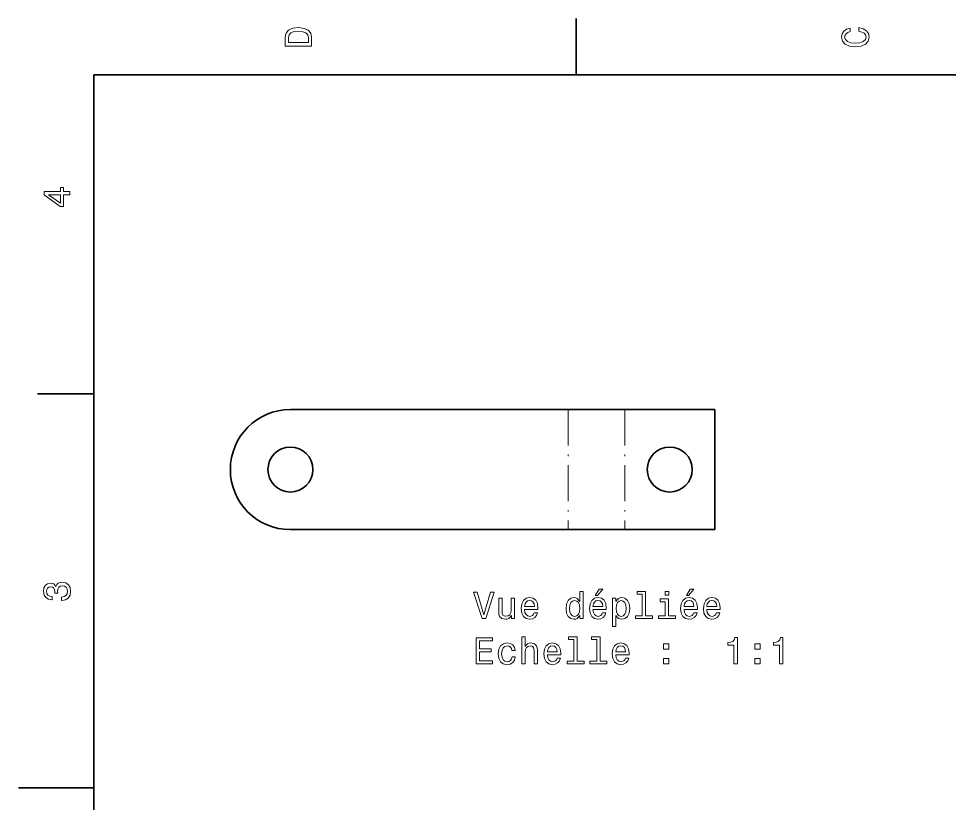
# Model space of a CAD drawing. Extents: x 0 to 297, y 0 to 210.
# Drawn here: x 0 to 124, y 103 to 207.5 of the extents above; entities that cross this region are included whole.
import ezdxf

# ---------------------------------------------------------------- set-up
doc = ezdxf.new("R2010")
doc.units = 0
doc.linetypes.add('DASHDOT', pattern=[18.5, 12, -3, 0.5, -3])

msp = doc.modelspace()

# ---------------------------------------------------------------- linework, layer by layer
at = {"color": 7, "lineweight": 35, "ltscale": 0.1875}
for p, q in [((74.300003, 200), (74.300003, 207.5)), ((10, 157.5), (2.5, 157.5))]:
    msp.add_line(p, q, dxfattribs=at)
at = {"color": 7, "lineweight": 35}
for p, q in [((287, 200), (10, 200)), ((10, 200), (10, 10)), ((73.210754, 155.423355), (36.210758, 155.423355)), ((73.210754, 139.423355), (36.210758, 139.423355))]:
    msp.add_line(p, q, dxfattribs=at)
at = {"color": 7, "linetype": 'DASHDOT', "lineweight": 13, "ltscale": 0.4}
for p, q in [((73.210754, 155.423355), (73.210754, 139.423355)), ((80.752197, 155.423355), (80.752197, 139.423355))]:
    msp.add_line(p, q, dxfattribs=at)
at = {"color": 7, "lineweight": 35, "ltscale": 0.188536}
for p, q in [((73.210754, 155.423355), (80.752197, 155.423355)), ((73.210754, 139.423355), (80.752197, 139.423355))]:
    msp.add_line(p, q, dxfattribs=at)
at = {"color": 7, "lineweight": 35, "ltscale": 0.3}
for p, q in [((92.752197, 155.423355), (80.752197, 155.423355)), ((80.752197, 139.423355), (92.752197, 139.423355))]:
    msp.add_line(p, q, dxfattribs=at)
at = {"color": 7, "lineweight": 35, "ltscale": 0.4}
msp.add_line((92.752197, 155.423355), (92.752197, 139.423355), dxfattribs=at)
at = {"color": 7, "lineweight": 35, "ltscale": 0.25}
msp.add_line((10, 105), (0, 105), dxfattribs=at)
at = {"color": 7, "lineweight": 13}
for points in [[(35.533215, 204.994965), (35.533215, 203.829971), (39.033215, 203.829971), (39.033215, 204.994965), (38.922264, 205.544678), (38.584366, 205.953171), (38.034657, 206.205338), (37.283215, 206.296112), (36.516644, 206.215424), (36.21405, 206.114563), (35.971977, 205.973343), (35.644165, 205.56485), (35.563473, 205.297562)], [(111.93206, 205.817017), (112.35569, 205.716141), (112.658287, 205.549713), (112.844887, 205.317734), (112.905403, 205.045395), (112.814629, 204.71759), (112.54229, 204.460388), (112.098488, 204.28891), (111.483215, 204.233429), (110.872986, 204.28891), (110.424141, 204.455338), (110.151802, 204.71254), (110.055984, 205.045395), (110.106415, 205.287476), (110.247627, 205.494247), (110.474571, 205.655624), (110.787247, 205.766571), (110.787247, 206.245682), (110.308144, 206.094391), (109.94503, 205.832138), (109.718086, 205.474075), (109.637398, 205.045395), (109.763474, 204.510818), (110.116501, 204.10231), (110.696472, 203.840057), (111.483215, 203.749283), (112.269958, 203.840057), (112.84993, 204.10231), (113.208, 204.510818), (113.329041, 205.045395), (113.233215, 205.51442), (112.965927, 205.892654), (112.527161, 206.159943), (111.93206, 206.301163)], [(35.951801, 204.959656), (36.027451, 205.342941), (36.259438, 205.605194), (36.672985, 205.761536), (37.283215, 205.811966), (37.873272, 205.756485), (38.286816, 205.600143), (38.533936, 205.332855), (38.614628, 204.959656), (38.614628, 204.298996), (35.951801, 204.298996)], [(6.833213, 184.02739), (6.833213, 184.481277), (5.965778, 184.481277), (5.965778, 184.98056), (5.56232, 184.98056), (5.56232, 184.481277), (3.408862, 184.481277), (3.408862, 184.022339), (5.521974, 182.489197), (5.965778, 182.489197), (5.965778, 184.02739)], [(5.56232, 182.912827), (3.993876, 184.02739), (5.56232, 184.02739)], [(5.73379, 129.979111), (5.769093, 129.979111), (6.253242, 130.059799), (6.616354, 130.296829), (6.848343, 130.670029), (6.934078, 131.164276), (6.848343, 131.688766), (6.626441, 132.082138), (6.273415, 132.334305), (5.819525, 132.425079), (5.521974, 132.384735), (5.279899, 132.273788), (5.0933, 132.092224), (4.957133, 131.850143), (4.684798, 132.177963), (4.251081, 132.293961), (3.857709, 132.218307), (3.560158, 132.00145), (3.373559, 131.648422), (3.307997, 131.164276), (3.388689, 130.710388), (3.610591, 130.362396), (3.963617, 130.135452), (4.432637, 130.059799), (4.46794, 130.059799), (4.46794, 130.508652), (4.145173, 130.548996), (3.913184, 130.680115), (3.771974, 130.891937), (3.721542, 131.189484), (3.761888, 131.451736), (3.867795, 131.643372), (4.039265, 131.759369), (4.271254, 131.804764), (4.518372, 131.759369), (4.684798, 131.638336), (4.785663, 131.426514), (4.815922, 131.139053), (4.810879, 130.942368), (5.209294, 130.942368), (5.199208, 131.189484), (5.244596, 131.507217), (5.365634, 131.744247), (5.56232, 131.885452), (5.819525, 131.935883), (6.112032, 131.880417), (6.328891, 131.734161), (6.465058, 131.502167), (6.510447, 131.194534), (6.460014, 130.876801), (6.308718, 130.644821), (6.066643, 130.498566), (5.73379, 130.443085)], [(76.831619, 130.643097), (77.129173, 130.643097), (77.830177, 131.500443), (77.335945, 131.500443)], [(88.975708, 130.643097), (89.273262, 130.643097), (89.974274, 131.500443), (89.480034, 131.500443)], [(62.87701, 131.071777), (61.999489, 128.091217), (61.096748, 131.071777), (60.617641, 131.071777), (61.747326, 127.566727), (62.251648, 127.566727), (63.356117, 131.071777)], [(66.07946, 130.274933), (65.635651, 130.274933), (65.635651, 128.711533), (65.58522, 128.348434), (65.438965, 128.086182), (65.212021, 127.924797), (64.914474, 127.874367), (64.677444, 127.914711), (64.526146, 128.035751), (64.440407, 128.242523), (64.420235, 128.535019), (64.420235, 130.274933), (63.976433, 130.274933), (63.976433, 128.494675), (63.991562, 128.136612), (64.087387, 127.839058), (64.37989, 127.566727), (64.848907, 127.470909), (65.101074, 127.50621), (65.317932, 127.596985), (65.504532, 127.753326), (65.65583, 127.98027), (65.65583, 127.566727), (66.07946, 127.566727)], [(67.415916, 128.792236), (69.191132, 128.792236), (69.196175, 128.999008), (69.115479, 129.578979), (68.893578, 130.012695), (68.540558, 130.274933), (68.071533, 130.370758), (67.612602, 130.269897), (67.259575, 129.987473), (67.032631, 129.528549), (66.951935, 128.923355), (67.027588, 128.30304), (67.254532, 127.849144), (67.602516, 127.566727), (68.056404, 127.470909), (68.449776, 127.536469), (68.772545, 127.707939), (69.009575, 127.98027), (69.145744, 128.343384), (68.706978, 128.343384), (68.616203, 128.141647), (68.485077, 127.990356), (68.111877, 127.869324), (67.824417, 127.924797), (67.607559, 128.101303), (67.466347, 128.388779), (67.415916, 128.7771)], [(74.763901, 127.985313), (74.763901, 127.566727), (75.207703, 127.566727), (75.207703, 131.187759), (74.768936, 131.187759), (74.768936, 129.861389), (74.431046, 130.244675), (74.224274, 130.335464), (73.987244, 130.370758), (73.558563, 130.269897), (73.225716, 129.987473), (73.00885, 129.533585), (72.933205, 128.923355), (73.00885, 128.313126), (73.225716, 127.854187), (73.558563, 127.566727), (73.987244, 127.470909), (74.224274, 127.50621), (74.436089, 127.596985)], [(76.523987, 128.792236), (78.299202, 128.792236), (78.304245, 128.999008), (78.223549, 129.578979), (78.001648, 130.012695), (77.648621, 130.274933), (77.179604, 130.370758), (76.720673, 130.269897), (76.367645, 129.987473), (76.140701, 129.528549), (76.060005, 128.923355), (76.135658, 128.30304), (76.362602, 127.849144), (76.710587, 127.566727), (77.164474, 127.470909), (77.557846, 127.536469), (77.880615, 127.707939), (78.117645, 127.98027), (78.253815, 128.343384), (77.815048, 128.343384), (77.724274, 128.141647), (77.593147, 127.990356), (77.219948, 127.869324), (76.932487, 127.924797), (76.715622, 128.101303), (76.574417, 128.388779), (76.523987, 128.7771)], [(79.590263, 129.856354), (79.590263, 130.274933), (79.146461, 130.274933), (79.146461, 126.517738), (79.590263, 126.517738), (79.590263, 127.98027), (79.746605, 127.74324), (79.923119, 127.586899), (80.36692, 127.470909), (80.790558, 127.566727), (81.123405, 127.854187), (81.340263, 128.308075), (81.420959, 128.923355), (81.340263, 129.533585), (81.123405, 129.987473), (80.790558, 130.269897), (80.36692, 130.370758), (80.124847, 130.3405), (79.918076, 130.244675), (79.741562, 130.083298)], [(83.090271, 130.81456), (83.090271, 127.939926), (82.177444, 127.939926), (82.177444, 127.566727), (84.441849, 127.566727), (84.441849, 127.939926), (83.534073, 127.939926), (83.534073, 131.187759), (82.394302, 131.187759), (82.394302, 130.81456)], [(86.615479, 131.187759), (86.146461, 131.187759), (86.146461, 130.683441), (86.615479, 130.683441)], [(88.668076, 128.792236), (90.443291, 128.792236), (90.448334, 128.999008), (90.367645, 129.578979), (90.145737, 130.012695), (89.792717, 130.274933), (89.323692, 130.370758), (88.864761, 130.269897), (88.511734, 129.987473), (88.28479, 129.528549), (88.204102, 128.923355), (88.279747, 128.30304), (88.506691, 127.849144), (88.854675, 127.566727), (89.308563, 127.470909), (89.701935, 127.536469), (90.024704, 127.707939), (90.261734, 127.98027), (90.397903, 128.343384), (89.959137, 128.343384), (89.868362, 128.141647), (89.737244, 127.990356), (89.364044, 127.869324), (89.076576, 127.924797), (88.859718, 128.101303), (88.718506, 128.388779), (88.668076, 128.7771)], [(91.704102, 128.792236), (93.479309, 128.792236), (93.48436, 128.999008), (93.403664, 129.578979), (93.181763, 130.012695), (92.828735, 130.274933), (92.359718, 130.370758), (91.900787, 130.269897), (91.54776, 129.987473), (91.320816, 129.528549), (91.24012, 128.923355), (91.315765, 128.30304), (91.542709, 127.849144), (91.890701, 127.566727), (92.344589, 127.470909), (92.737961, 127.536469), (93.06073, 127.707939), (93.29776, 127.98027), (93.433929, 128.343384), (92.995163, 128.343384), (92.904388, 128.141647), (92.773262, 127.990356), (92.400063, 127.869324), (92.112595, 127.924797), (91.895737, 128.101303), (91.754532, 128.388779), (91.704102, 128.7771)], [(67.415916, 129.165436), (67.47139, 129.513412), (67.607559, 129.770615), (67.814331, 129.926956), (68.086662, 129.982437), (68.353958, 129.926956), (68.56073, 129.770615), (68.686806, 129.513412), (68.732193, 129.165436)], [(74.062889, 129.972351), (74.355392, 129.901733), (74.577301, 129.705048), (74.70842, 129.377243), (74.75885, 128.923355), (74.70842, 128.464417), (74.577301, 128.136612), (74.355392, 127.934883), (74.062889, 127.869324), (73.785507, 127.934883), (73.573692, 128.136612), (73.432487, 128.469467), (73.387093, 128.923355), (73.432487, 129.372208), (73.573692, 129.700012), (73.785507, 129.901733)], [(76.523987, 129.165436), (76.57946, 129.513412), (76.715622, 129.770615), (76.922394, 129.926956), (77.194733, 129.982437), (77.462021, 129.926956), (77.668793, 129.770615), (77.794876, 129.513412), (77.840263, 129.165436)], [(80.291275, 127.869324), (79.993729, 127.934883), (79.776863, 128.136612), (79.640701, 128.464417), (79.595306, 128.923355), (79.640701, 129.377243), (79.776863, 129.705048), (79.993729, 129.901733), (80.291275, 129.972351), (80.563606, 129.901733), (80.780472, 129.700012), (80.916634, 129.372208), (80.967072, 128.923355), (80.916634, 128.469467), (80.780472, 128.136612), (80.563606, 127.934883)], [(86.600357, 127.939926), (86.600357, 130.184158), (85.460587, 130.184158), (85.460587, 129.805923), (86.156548, 129.805923), (86.156548, 127.939926), (85.248764, 127.939926), (85.248764, 127.566727), (87.518219, 127.566727), (87.518219, 127.939926)], [(88.668076, 129.165436), (88.723549, 129.513412), (88.859718, 129.770615), (89.06649, 129.926956), (89.338821, 129.982437), (89.606117, 129.926956), (89.812889, 129.770615), (89.938965, 129.513412), (89.98436, 129.165436)], [(91.704102, 129.165436), (91.759575, 129.513412), (91.895737, 129.770615), (92.102509, 129.926956), (92.374847, 129.982437), (92.642136, 129.926956), (92.848907, 129.770615), (92.974991, 129.513412), (93.020378, 129.165436)], [(60.940411, 121.519897), (63.159431, 121.519897), (63.159431, 121.943527), (61.404388, 121.943527), (61.404388, 123.128685), (62.967789, 123.128685), (62.967789, 123.547272), (61.404388, 123.547272), (61.404388, 124.596268), (63.119083, 124.596268), (63.119083, 125.019897), (60.940411, 125.019897)], [(65.716347, 123.330414), (66.155106, 123.330414), (66.064331, 123.733871), (65.847473, 124.051598), (65.509575, 124.248283), (65.070816, 124.323929), (64.586662, 124.223068), (64.218506, 123.940643), (63.986519, 123.481712), (63.905827, 122.86644), (63.981476, 122.25621), (64.20842, 121.802315), (64.56649, 121.519897), (65.055687, 121.42408), (65.489403, 121.499725), (65.827301, 121.71154), (66.059288, 122.044395), (66.160149, 122.488197), (65.736519, 122.488197), (65.660873, 122.20578), (65.519661, 121.993958), (65.317932, 121.862839), (65.070816, 121.822495), (64.763176, 121.888054), (64.541275, 122.089783), (64.405106, 122.417595), (64.359718, 122.881569), (64.405106, 123.335457), (64.546318, 123.663269), (64.773262, 123.864998), (65.070816, 123.9356), (65.333061, 123.890213), (65.529747, 123.774223), (65.660873, 123.582581)], [(67.027588, 121.519897), (67.47139, 121.519897), (67.47139, 123.083298), (67.516777, 123.441368), (67.663033, 123.703613), (67.889977, 123.864998), (68.192574, 123.925514), (68.434647, 123.875084), (68.585945, 123.738914), (68.661591, 123.511971), (68.686806, 123.209381), (68.686806, 121.519897), (69.130615, 121.519897), (69.130615, 123.300156), (69.110435, 123.658226), (69.019661, 123.95578), (68.722107, 124.228111), (68.258133, 124.323929), (68.005974, 124.288628), (67.789116, 124.19281), (67.607559, 124.041512), (67.47139, 123.83474), (67.47139, 125.140938), (67.027588, 125.140938)], [(70.451935, 122.745399), (72.227158, 122.745399), (72.232193, 122.952171), (72.151505, 123.532143), (71.929604, 123.965866), (71.576576, 124.228111), (71.107559, 124.323929), (70.648621, 124.223068), (70.295593, 123.940643), (70.068649, 123.481712), (69.987961, 122.876526), (70.063606, 122.25621), (70.290558, 121.802315), (70.638535, 121.519897), (71.09243, 121.42408), (71.485802, 121.489639), (71.808563, 121.66111), (72.045593, 121.933441), (72.181763, 122.296555), (71.743004, 122.296555), (71.652222, 122.094826), (71.521103, 121.943527), (71.147903, 121.822495), (70.860435, 121.877968), (70.643578, 122.054482), (70.502373, 122.341942), (70.451935, 122.73027)], [(73.982193, 124.767738), (73.982193, 121.893097), (73.069374, 121.893097), (73.069374, 121.519897), (75.333778, 121.519897), (75.333778, 121.893097), (74.426003, 121.893097), (74.426003, 125.140938), (73.286232, 125.140938), (73.286232, 124.767738)], [(77.018219, 124.767738), (77.018219, 121.893097), (76.105392, 121.893097), (76.105392, 121.519897), (78.369804, 121.519897), (78.369804, 121.893097), (77.462021, 121.893097), (77.462021, 125.140938), (76.32225, 125.140938), (76.32225, 124.767738)], [(79.560005, 122.745399), (81.33522, 122.745399), (81.340263, 122.952171), (81.259575, 123.532143), (81.037674, 123.965866), (80.684647, 124.228111), (80.215622, 124.323929), (79.756691, 124.223068), (79.403671, 123.940643), (79.17672, 123.481712), (79.096031, 122.876526), (79.171677, 122.25621), (79.398621, 121.802315), (79.746605, 121.519897), (80.2005, 121.42408), (80.593872, 121.489639), (80.916634, 121.66111), (81.153671, 121.933441), (81.289833, 122.296555), (80.851074, 122.296555), (80.760292, 122.094826), (80.629173, 121.943527), (80.255974, 121.822495), (79.968506, 121.877968), (79.751648, 122.054482), (79.610443, 122.341942), (79.560005, 122.73027)], [(85.93969, 123.476669), (86.635651, 123.476669), (86.635651, 124.228111), (85.93969, 124.228111)], [(95.304962, 121.519897), (95.763893, 121.519897), (95.763893, 125.045113), (95.420959, 125.045113), (95.330177, 124.73748), (95.148621, 124.530701), (94.871246, 124.409668), (94.487961, 124.369324), (94.487961, 124.011253), (95.304962, 124.011253)], [(98.083778, 123.476669), (98.779739, 123.476669), (98.779739, 124.228111), (98.083778, 124.228111)], [(101.377007, 121.519897), (101.835938, 121.519897), (101.835938, 125.045113), (101.492996, 125.045113), (101.402222, 124.73748), (101.220665, 124.530701), (100.943283, 124.409668), (100.559998, 124.369324), (100.559998, 124.011253), (101.377007, 124.011253)], [(70.451935, 123.118599), (70.507416, 123.466583), (70.643578, 123.723785), (70.850349, 123.880127), (71.122688, 123.9356), (71.389977, 123.880127), (71.596748, 123.723785), (71.722832, 123.466583), (71.768219, 123.118599)], [(79.560005, 123.118599), (79.615479, 123.466583), (79.751648, 123.723785), (79.95842, 123.880127), (80.230759, 123.9356), (80.498047, 123.880127), (80.704819, 123.723785), (80.830902, 123.466583), (80.876289, 123.118599)], [(85.93969, 121.519897), (86.635651, 121.519897), (86.635651, 122.271339), (85.93969, 122.271339)], [(98.083778, 121.519897), (98.779739, 121.519897), (98.779739, 122.271339), (98.083778, 122.271339)]]:
    msp.add_lwpolyline(points, close=True, dxfattribs=at)
at = {"color": 7, "lineweight": 35}
for centre in [(36.210758, 147.423355), (86.752197, 147.423355)]:
    msp.add_circle(centre, 3, dxfattribs=at)
msp.add_arc((36.210758, 147.423355), 8, 90.000003, 269.999997, dxfattribs=at)

doc.saveas('drawing.dxf')
